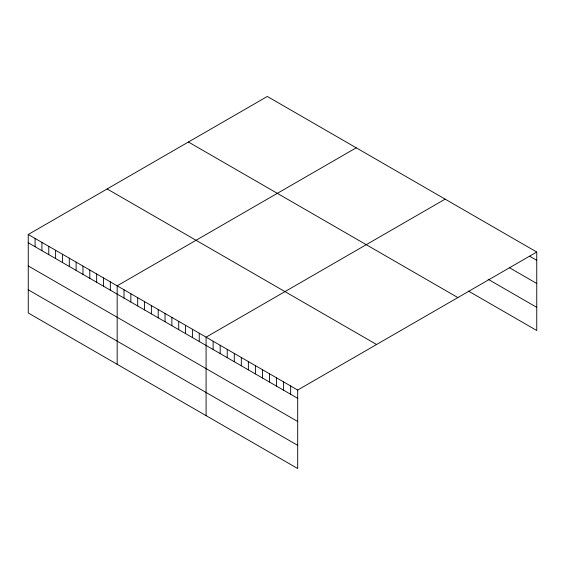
<?xml version="1.0" encoding="UTF-8"?>
<svg xmlns="http://www.w3.org/2000/svg" width="565" height="565" viewBox="0 0 565 565"><rect width="100%" height="100%" fill="white"/><g stroke="black" fill="none" stroke-linecap="round" stroke-linejoin="round"><path stroke-width="0.85" d="M28.25 234.489L297.691 390.048L297.691 468.533L28.25 312.968L28.25 234.489L267.309 96.467L536.75 252.032L536.75 330.511L468.392 291.046M356.225 147.804L117.167 285.819L117.167 364.305M445.142 199.141L206.084 337.157L206.084 415.642M297.691 390.048L536.75 252.032M529.702 256.249L536.75 260.317M509.27 267.612L536.75 283.482M488.125 279.28L536.75 307.346M188.42 142.013L457.862 297.578M107.138 188.943L376.58 344.502M28.25 242.773L297.691 398.339M28.25 265.938L297.691 421.504M28.25 289.803L297.691 445.368M290.643 385.98L290.643 394.271M283.602 381.912L283.602 390.203M276.553 377.844L276.553 386.128M269.505 373.776L269.505 382.06M262.457 369.708L262.457 377.992M255.408 365.64L255.408 373.924M248.367 361.572L248.367 369.856M241.319 357.497L241.319 365.788M234.27 353.429L234.27 361.72M227.222 349.361L227.222 357.652M220.173 345.293L220.173 353.584M213.132 341.225L213.132 349.516M199.24 333.209L199.24 341.5M192.404 329.261L192.404 337.545M185.56 325.313L185.56 333.597M178.724 321.365L178.724 329.649M171.887 317.41L171.887 325.701M165.044 313.462L165.044 321.753M158.207 309.514L158.207 317.805M151.364 305.566L151.364 313.858M144.527 301.618L144.527 309.91M137.683 297.67L137.683 305.955M130.847 293.722L130.847 302.007M124.003 289.774L124.003 298.059M110.323 281.871L110.323 290.163M103.487 277.923L103.487 286.215M96.65 273.976L96.65 282.267M89.807 270.028L89.807 278.319M82.97 266.08L82.97 274.364M76.127 262.132L76.127 270.416M69.29 258.177L69.29 266.468M62.447 254.229L62.447 262.52M55.61 250.281L55.61 258.572M48.767 246.333L48.767 254.624M41.93 242.385L41.93 250.676M35.087 238.437L35.087 246.721"/></g></svg>
